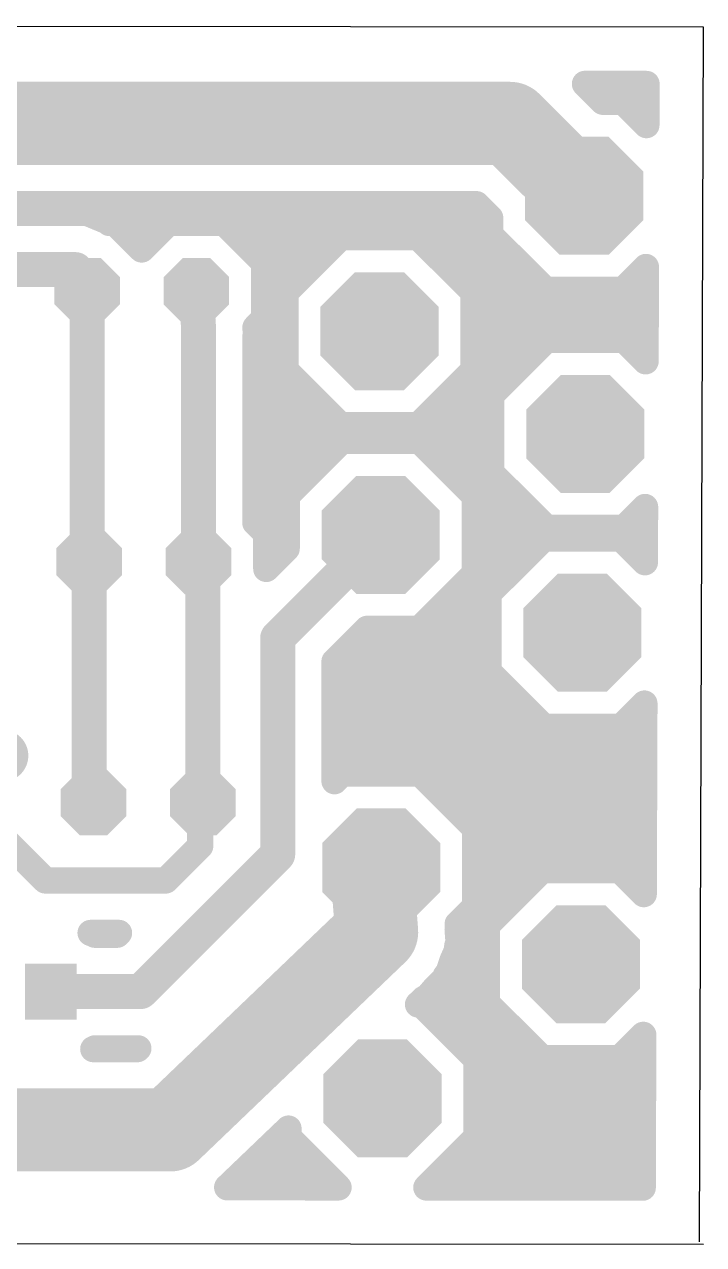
# Model space of a CAD drawing. Extents: x 0.6 to 66.7, y 0.1 to 28.5.
# Drawn here: x 50.87 to 66.66, y 0.1 to 28.46 of the extents above; entities that cross this region are included whole.
import ezdxf

# ---------------------------------------------------------------- set-up
doc = ezdxf.new("R2010")
doc.units = 0
for name, color, linetype in [('16', 175, 'CONTINUOUS'), ('17', 82, 'CONTINUOUS'), ('20', 7, 'CONTINUOUS'), ('30', 253, 'CONTINUOUS')]:
    doc.layers.add(name, color=color, linetype=linetype)

# ---------------------------------------------------------------- blocks, each defined once
blk = doc.blocks.new('OCTAGONP')
at = {"const_width": 0.5}
blk.add_lwpolyline([(-0.25, -0.1036), (-0.25, 0.1036), (-0.1036, 0.25), (0.1036, 0.25), (0.25, 0.1036), (0.25, -0.1036), (0.1036, -0.25), (-0.1036, -0.25), (-0.25, -0.1036), (-0.25, 0.1036)], dxfattribs=at)
blk = doc.blocks.new('RECT')
blk.add_solid([(-0.5, -0.5), (0.5, -0.5), (-0.5, 0.5), (0.5, 0.5)])
blk = doc.blocks.new('ROUNDV')
at = {"const_width": 0.5}
blk.add_lwpolyline([(0, -0.25, 1), (0, 0.25, 1), (0, -0.25)], format="xyb", dxfattribs=at)

msp = doc.modelspace()

# ---------------------------------------------------------------- linework, layer by layer
at = {"layer": '16'}
for points, const_width in [([(64.3182, 26.66), (63.9007, 27.0774)], 0.6096), ([(63.9007, 27.0774), (65.3319, 27.076)], 0.6096), ([(65.3319, 27.076), (65.3286, 26.1185)], 0.6096), ([(62.16, 26.16), (46.86, 26.16)], 1.9304), ([(63.8444, 24.4756), (62.16, 26.16)], 1.9304), ([(64.1557, 26.8224), (65.331, 26.8224)], 0.6096), ([(64.7871, 26.66), (64.3182, 26.66)], 0.6096), ([(65.3286, 26.1185), (64.7871, 26.66)], 0.6096), ([(65.2343, 26.2128), (65.3289, 26.2128)], 0.6096), ([(63.8823, 24.4756), (63.8444, 24.4756)], 1.9304), ([(48.8362, 24.2804), (61.3814, 24.2804)], 0.6096), ([(61.3814, 24.2804), (61.6979, 23.9639)], 0.6096), ([(52.3227, 24.0808), (49.1038, 24.0808)], 0.6096), ([(52.8082, 23.8797), (52.3227, 24.0808)], 0.6096), ([(52.8431, 23.8448), (52.8082, 23.8797)], 0.6096), ([(52.9823, 23.8448), (52.8431, 23.8448)], 0.6096), ([(53.6, 23.2271), (52.9823, 23.8448)], 0.6096), ([(54.2177, 23.8448), (53.6, 23.2271)], 0.6096), ([(55.5223, 23.8448), (54.2177, 23.8448)], 0.6096), ([(56.4448, 22.9223), (55.5223, 23.8448)], 0.6096), ([(61.6979, 23.9639), (61.6979, 23.5708)], 0.6096), ([(53.0527, 23.7744), (54.1473, 23.7744)], 0.6096), ([(55.5927, 23.7744), (61.6979, 23.7744)], 0.6096), ([(61.6979, 23.5708), (62.9775, 22.2912)], 0.6096), ([(58.2213, 23.5125), (56.9417, 22.2329)], 0.6096), ([(60.0309, 23.5125), (58.2213, 23.5125)], 0.6096), ([(61.3105, 22.2329), (60.0309, 23.5125)], 0.6096), ([(56.2023, 23.1648), (57.8737, 23.1648)], 0.6096), ([(60.3786, 23.1648), (62.1039, 23.1648)], 0.6096), ([(52.06, 22.76), (49.3666, 22.76)], 0.8128), ([(52.33, 22.49), (52.06, 22.76)], 0.8128), ([(56.4448, 21.6177), (56.4448, 22.9223)], 0.6096), ([(64.7871, 22.2912), (65.3173, 22.8213)], 0.6096), ([(65.3173, 22.8213), (65.3097, 20.6281)], 0.6096), ([(52.33, 22.27), (52.33, 22.49)], 0.8128), ([(56.4448, 22.5552), (57.2641, 22.5552)], 0.6096), ([(60.9882, 22.5552), (62.7135, 22.5552)], 0.6096), ([(65.0511, 22.5552), (65.3163, 22.5552)], 0.6096), ([(52.33, 22.27), (52.33, 16.02)], 0.8128), ([(54.92, 21.42), (54.87, 22.27)], 0.8128), ([(56.9417, 22.2329), (56.9417, 20.4233)], 0.6096), ([(61.3105, 20.4233), (61.3105, 22.2329)], 0.6096), ([(62.9775, 22.2912), (64.7871, 22.2912)], 0.6096), ([(56.4448, 21.9456), (56.9417, 21.9456)], 0.6096), ([(61.3105, 21.9456), (65.3142, 21.9456)], 0.6096), ([(56.2433, 21.4162), (56.4448, 21.6177)], 0.6096), ([(54.92, 15.97), (54.92, 21.42)], 0.8128), ([(56.2539, 21.2353), (56.2433, 21.4162)], 0.6096), ([(56.248, 21.336), (56.9417, 21.336)], 0.6096), ([(61.3105, 21.336), (65.3121, 21.336)], 0.6096), ([(56.2408, 21.1974), (56.2539, 21.2353)], 0.6096), ([(56.2408, 16.8763), (56.2408, 21.1974)], 0.6096), ([(63.0027, 21.1256), (61.7231, 19.846)], 0.6096), ([(64.8123, 21.1256), (63.0027, 21.1256)], 0.6096), ([(65.3097, 20.6281), (64.8123, 21.1256)], 0.6096), ([(56.2408, 20.7264), (56.9417, 20.7264)], 0.6096), ([(61.3105, 20.7264), (62.6035, 20.7264)], 0.6096), ([(65.2114, 20.7264), (65.31, 20.7264)], 0.6096), ([(56.9417, 20.4233), (58.2213, 19.1437)], 0.6096), ([(60.0309, 19.1437), (61.3105, 20.4233)], 0.6096), ([(56.2408, 20.1168), (57.2482, 20.1168)], 0.6096), ([(61.0041, 20.1168), (61.9939, 20.1168)], 0.6096), ([(61.7231, 19.846), (61.7231, 18.0363)], 0.6096), ([(56.2408, 19.5072), (57.8578, 19.5072)], 0.6096), ([(60.3945, 19.5072), (61.7231, 19.5072)], 0.6096), ([(58.2213, 19.1437), (60.0309, 19.1437)], 0.6096), ([(56.2408, 18.8976), (61.7231, 18.8976)], 0.6096), ([(58.2496, 18.7782), (56.97, 17.4986)], 0.6096), ([(60.0592, 18.7782), (58.2496, 18.7782)], 0.6096), ([(61.3388, 17.4986), (60.0592, 18.7782)], 0.6096), ([(56.2408, 18.288), (57.7594, 18.288)], 0.6096), ([(60.5494, 18.288), (61.7231, 18.288)], 0.6096), ([(61.7231, 18.0363), (63.0027, 16.7568)], 0.6096), ([(56.2408, 17.6784), (57.1498, 17.6784)], 0.6096), ([(61.159, 17.6784), (62.081, 17.6784)], 0.6096), ([(56.97, 17.4986), (56.97, 16.2773)], 0.6096), ([(61.3388, 15.689), (61.3388, 17.4986)], 0.6096), ([(56.2408, 17.0688), (56.97, 17.0688)], 0.6096), ([(61.3388, 17.0688), (62.6906, 17.0688)], 0.6096), ([(64.8123, 16.7568), (65.298, 17.2425)], 0.6096), ([(65.1243, 17.0688), (65.2974, 17.0688)], 0.6096), ([(65.298, 17.2425), (65.2936, 15.957)], 0.6096), ([(56.4948, 16.6223), (56.2408, 16.8763)], 0.6096), ([(63.0027, 16.7568), (64.8123, 16.7568)], 0.6096), ([(56.4948, 15.8021), (56.4948, 16.6223)], 0.6096), ([(56.4948, 16.4592), (56.97, 16.4592)], 0.6096), ([(56.76, 14.1994), (59.1544, 16.5938)], 0.8128), ([(61.3388, 16.4592), (62.89, 16.4592)], 0.6096), ([(62.9359, 16.5051), (61.6563, 15.2255)], 0.6096), ([(64.7455, 16.5051), (62.9359, 16.5051)], 0.6096), ([(65.2936, 15.957), (64.7455, 16.5051)], 0.6096), ([(64.7914, 16.4592), (65.2953, 16.4592)], 0.6096), ([(56.97, 16.2773), (56.4948, 15.8021)], 0.6096), ([(52.33, 16.02), (52.38, 15.97)], 0.8128), ([(52.38, 15.97), (52.38, 10.47)], 0.8128), ([(55.02, 15.87), (54.92, 15.97)], 0.8128), ([(55.02, 10.37), (55.02, 15.87)], 0.8128), ([(56.4948, 15.8496), (56.5423, 15.8496)], 0.6096), ([(60.0592, 14.4094), (61.3388, 15.689)], 0.6096), ([(61.3388, 15.8496), (62.2804, 15.8496)], 0.6096), ([(60.8898, 15.24), (61.6708, 15.24)], 0.6096), ([(61.6563, 15.2255), (61.6563, 13.4158)], 0.6096), ([(60.2802, 14.6304), (61.6563, 14.6304)], 0.6096), ([(56.76, 9.16), (56.76, 14.1994)], 0.8128), ([(58.0808, 13.6523), (58.8379, 14.4094)], 0.6096), ([(58.8379, 14.4094), (60.0592, 14.4094)], 0.6096), ([(58.4493, 14.0208), (61.6563, 14.0208)], 0.6096), ([(58.0808, 10.8669), (58.0808, 13.6523)], 0.6096), ([(58.0808, 13.4112), (61.6609, 13.4112)], 0.6096), ([(61.6563, 13.4158), (62.9359, 12.1363)], 0.6096), ([(58.0808, 12.8016), (62.2705, 12.8016)], 0.6096), ([(64.7455, 12.1363), (65.2823, 12.673)], 0.6096), ([(65.2823, 12.673), (65.267, 8.242)], 0.6096), ([(58.0808, 12.192), (62.8801, 12.192)], 0.6096), ([(64.8012, 12.192), (65.2806, 12.192)], 0.6096), ([(62.9359, 12.1363), (64.7455, 12.1363)], 0.6096), ([(58.0808, 11.5824), (65.2785, 11.5824)], 0.6096), ([(48.62, 11.3), (51.36, 8.56)], 0.6096), ([(58.2607, 11.0468), (58.0808, 10.8669)], 0.6096), ([(60.0703, 11.0468), (58.2607, 11.0468)], 0.6096), ([(61.3499, 9.7672), (60.0703, 11.0468)], 0.6096), ([(58.0808, 10.9728), (58.1867, 10.9728)], 0.6096), ([(60.1443, 10.9728), (65.2764, 10.9728)], 0.6096), ([(52.38, 10.47), (52.48, 10.37)], 0.8128), ([(54.86, 10.21), (55.02, 10.37)], 0.6096), ([(54.96, 10.31), (55.02, 10.37)], 0.6096), ([(54.96, 9.36), (54.96, 10.31)], 0.6096), ([(60.7539, 10.3632), (65.2743, 10.3632)], 0.6096), ([(61.3499, 7.9576), (61.3499, 9.7672)], 0.6096), ([(61.3499, 9.7536), (65.2722, 9.7536)], 0.6096), ([(54.16, 8.56), (54.96, 9.36)], 0.6096), ([(58.96, 8.6569), (59.1655, 8.8624)], 1.9304), ([(53.5773, 5.9773), (56.76, 9.16)], 0.8128), ([(59.06, 7.36), (58.96, 8.6569)], 1.9304), ([(61.3499, 9.144), (65.2701, 9.144)], 0.6096), ([(62.9024, 8.797), (61.6228, 7.5174)], 0.6096), ([(64.712, 8.797), (62.9024, 8.797)], 0.6096), ([(65.267, 8.242), (64.712, 8.797)], 0.6096), ([(51.36, 8.56), (54.16, 8.56)], 0.6096), ([(61.3499, 8.5344), (62.6398, 8.5344)], 0.6096), ([(64.9746, 8.5344), (65.268, 8.5344)], 0.6096), ([(54.26, 2.76), (59.06, 7.36)], 1.9304), ([(60.9441, 7.5518), (61.3499, 7.9576)], 0.6096), ([(61.3171, 7.9248), (62.0302, 7.9248)], 0.6096), ([(60.9411, 7.4124), (60.9441, 7.5518)], 0.6096), ([(60.9628, 7.1317), (60.9411, 7.4124)], 0.6096), ([(61.6228, 7.5174), (61.6228, 5.7078)], 0.6096), ([(52.5047, 7.3025), (52.4121, 7.3408)], 0.6096), ([(52.4121, 7.3408), (53.0729, 7.3408)], 0.6096), ([(52.4739, 7.3152), (53.0473, 7.3152)], 0.6096), ([(52.509, 7.2981), (52.5047, 7.3025)], 0.6096), ([(53.0302, 7.2981), (52.509, 7.2981)], 0.6096), ([(53.0729, 7.3408), (53.0302, 7.2981)], 0.6096), ([(60.9332, 7.0413), (60.9628, 7.1317)], 0.6096), ([(60.9486, 7.3152), (61.6228, 7.3152)], 0.6096), ([(60.818, 6.6885), (60.9312, 6.9462)], 0.6096), ([(60.9312, 6.9462), (60.9332, 7.0413)], 0.6096), ([(60.7306, 6.4209), (60.818, 6.6885)], 0.6096), ([(60.8255, 6.7056), (61.6228, 6.7056)], 0.6096), ([(60.4272, 6.0669), (60.6304, 6.2616)], 0.6096), ([(60.6304, 6.2616), (60.6687, 6.3487)], 0.6096), ([(60.6687, 6.3487), (60.7306, 6.4209)], 0.6096), ([(51.4867, 5.9773), (53.5773, 5.9773)], 0.8128), ([(60.2441, 5.8531), (60.4272, 6.0669)], 0.6096), ([(60.4576, 6.096), (61.6228, 6.096)], 0.6096), ([(60.0208, 5.6774), (60.1592, 5.8101)], 0.6096), ([(60.1003, 5.6774), (60.0208, 5.6774)], 0.6096), ([(61.3798, 4.3978), (60.1003, 5.6774)], 0.6096), ([(60.1592, 5.8101), (60.2441, 5.8531)], 0.6096), ([(61.6228, 5.7078), (62.9024, 4.4282)], 0.6096), ([(60.2913, 5.4864), (61.8442, 5.4864)], 0.6096), ([(60.9009, 4.8768), (62.4538, 4.8768)], 0.6096), ([(64.712, 4.4282), (65.2558, 4.972)], 0.6096), ([(65.1606, 4.8768), (65.2554, 4.8768)], 0.6096), ([(65.2558, 4.972), (65.2435, 1.4177)], 0.6096), ([(52.4745, 4.6396), (52.5047, 4.6521)], 0.6096), ([(53.5048, 4.6396), (52.4745, 4.6396)], 0.6096), ([(52.5047, 4.6521), (52.509, 4.6565)], 0.6096), ([(52.509, 4.6565), (53.5224, 4.6565)], 0.6096), ([(53.5224, 4.6565), (53.5048, 4.6396)], 0.6096), ([(61.3798, 2.5882), (61.3798, 4.3978)], 0.6096), ([(61.3798, 4.2672), (65.2533, 4.2672)], 0.6096), ([(62.9024, 4.4282), (64.712, 4.4282)], 0.6096), ([(19.29, 2.76), (54.26, 2.76)], 1.9304), ([(61.3798, 3.6576), (65.2512, 3.6576)], 0.6096), ([(61.3798, 3.048), (65.2491, 3.048)], 0.6096), ([(55.5857, 1.4271), (57.011, 2.7931)], 0.6096), ([(57.011, 2.7931), (57.011, 2.5882)], 0.6096), ([(57.011, 2.5882), (58.1747, 1.4246)], 0.6096), ([(60.2142, 1.4226), (61.3798, 2.5882)], 0.6096), ([(56.641, 2.4384), (57.1609, 2.4384)], 0.6096), ([(61.23, 2.4384), (65.247, 2.4384)], 0.6096), ([(56.0049, 1.8288), (57.7705, 1.8288)], 0.6096), ([(60.6204, 1.8288), (65.2449, 1.8288)], 0.6096), ([(58.1747, 1.4246), (55.5857, 1.4271)], 0.6096), ([(65.2435, 1.4177), (60.2142, 1.4226)], 0.6096)]:
    msp.add_lwpolyline(points, dxfattribs=dict(at, const_width=const_width))
for points, const_width in [([(64.0085, 27.1852, 1), (63.793, 26.9696)], 0.3048), ([(63.9009, 27.2298, 1), (63.9006, 26.925)], 0.3048), ([(65.4843, 27.0755, 1), (65.1795, 27.0765)], 0.3048), ([(65.3318, 26.9236, 1), (65.3321, 27.2284)], 0.3048), ([(62.5012, 26.5012, 1), (61.8188, 25.8188)], 0.9652), ([(62.16, 25.6774, 1), (62.16, 26.6426)], 0.9652), ([(64.1557, 26.9748, 1), (64.1557, 26.67)], 0.3048), ([(64.3182, 26.8124, 1), (64.3182, 26.5076)], 0.3048), ([(64.8949, 26.7678, 1), (64.6793, 26.5522)], 0.3048), ([(64.7871, 26.5076, 1), (64.7871, 26.8124)], 0.3048), ([(65.331, 26.67, 1), (65.331, 26.9748)], 0.3048), ([(64.2104, 26.5522, 1), (64.4259, 26.7678)], 0.3048), ([(65.2343, 26.3652, 1), (65.2343, 26.0604)], 0.3048), ([(65.3289, 26.0604, 1), (65.3289, 26.3652)], 0.3048), ([(65.1762, 26.119, 1), (65.481, 26.118)], 0.3048), ([(65.2208, 26.0107, 1), (65.4364, 26.2263)], 0.3048), ([(63.8444, 24.9582, 1), (63.8444, 23.993)], 0.9652), ([(63.5032, 24.1343, 1), (64.1857, 24.8168)], 0.9652), ([(63.8823, 23.993, 1), (63.8823, 24.9582)], 0.9652), ([(61.4892, 24.3882, 1), (61.2737, 24.1726)], 0.3048), ([(61.3814, 24.128, 1), (61.3814, 24.4328)], 0.3048), ([(52.381, 24.2216, 1), (52.2644, 23.94)], 0.3048), ([(52.3227, 23.9284, 1), (52.3227, 24.2332)], 0.3048), ([(52.9159, 23.9875, 1), (52.7004, 23.772)], 0.3048), ([(52.8431, 23.9972, 1), (52.8431, 23.6924)], 0.3048), ([(52.7499, 23.7389, 1), (52.8665, 24.0205)], 0.3048), ([(53.0901, 23.9526, 1), (52.8745, 23.737)], 0.3048), ([(52.9823, 23.6924, 1), (52.9823, 23.9972)], 0.3048), ([(54.2177, 23.9972, 1), (54.2177, 23.6924)], 0.3048), ([(54.3255, 23.737, 1), (54.1099, 23.9526)], 0.3048), ([(55.6301, 23.9526, 1), (55.4145, 23.737)], 0.3048), ([(55.5223, 23.6924, 1), (55.5223, 23.9972)], 0.3048), ([(61.8503, 23.9639, 1), (61.5455, 23.9639)], 0.3048), ([(61.5901, 23.8562, 1), (61.8057, 24.0717)], 0.3048), ([(52.7353, 23.737, 1), (52.9509, 23.9526)], 0.3048), ([(53.0527, 23.9268, 1), (53.0527, 23.622)], 0.3048), ([(54.1473, 23.622, 1), (54.1473, 23.9268)], 0.3048), ([(55.5927, 23.9268, 1), (55.5927, 23.622)], 0.3048), ([(61.8057, 23.6785, 1), (61.5901, 23.463)], 0.3048), ([(61.6979, 23.622, 1), (61.6979, 23.9268)], 0.3048), ([(58.2213, 23.6649, 1), (58.2213, 23.3601)], 0.3048), ([(58.3291, 23.4047, 1), (58.1136, 23.6202)], 0.3048), ([(60.1387, 23.6202, 1), (59.9232, 23.4047)], 0.3048), ([(60.0309, 23.3601, 1), (60.0309, 23.6649)], 0.3048), ([(61.5455, 23.5708, 1), (61.8503, 23.5708)], 0.3048), ([(53.4922, 23.3349, 1), (53.7078, 23.1193)], 0.3048), ([(53.4922, 23.1193, 1), (53.7078, 23.3349)], 0.3048), ([(56.2023, 23.3172, 1), (56.2023, 23.0124)], 0.3048), ([(57.8737, 23.0124, 1), (57.8737, 23.3172)], 0.3048), ([(60.3786, 23.3172, 1), (60.3786, 23.0124)], 0.3048), ([(62.1039, 23.0124, 1), (62.1039, 23.3172)], 0.3048), ([(52.2037, 22.9037, 1), (51.9163, 22.6163)], 0.4064), ([(52.06, 22.5568, 1), (52.06, 22.9632)], 0.4064), ([(56.5972, 22.9223, 1), (56.2924, 22.9223)], 0.3048), ([(56.337, 22.8145, 1), (56.5526, 23.0301)], 0.3048), ([(65.4697, 22.8208, 1), (65.1649, 22.8219)], 0.3048), ([(65.425, 22.7136, 1), (65.2095, 22.9291)], 0.3048), ([(52.5332, 22.49, 1), (52.1268, 22.49)], 0.4064), ([(52.1863, 22.3463, 1), (52.4737, 22.6337)], 0.4064), ([(56.4448, 22.7076, 1), (56.4448, 22.4028)], 0.3048), ([(57.2641, 22.4028, 1), (57.2641, 22.7076)], 0.3048), ([(60.9882, 22.7076, 1), (60.9882, 22.4028)], 0.3048), ([(62.7135, 22.4028, 1), (62.7135, 22.7076)], 0.3048), ([(65.0511, 22.7076, 1), (65.0511, 22.4028)], 0.3048), ([(65.3163, 22.4028, 1), (65.3163, 22.7076)], 0.3048), ([(52.5332, 22.27, 1), (52.1268, 22.27)], 0.4064), ([(52.1268, 22.27, 1), (52.5332, 22.27)], 0.4064), ([(55.0728, 22.2819, 1), (54.6672, 22.2581)], 0.4064), ([(57.0941, 22.2329, 1), (56.7893, 22.2329)], 0.3048), ([(56.834, 22.3406, 1), (57.0495, 22.1251)], 0.3048), ([(61.4629, 22.2329, 1), (61.1581, 22.2329)], 0.3048), ([(61.2028, 22.1251, 1), (61.4183, 22.3406)], 0.3048), ([(62.9775, 22.4436, 1), (62.9775, 22.1388)], 0.3048), ([(62.8697, 22.1834, 1), (63.0853, 22.399)], 0.3048), ([(64.6793, 22.399, 1), (64.8949, 22.1834)], 0.3048), ([(64.7871, 22.1388, 1), (64.7871, 22.4436)], 0.3048), ([(56.4448, 22.098, 1), (56.4448, 21.7932)], 0.3048), ([(56.9417, 21.7932, 1), (56.9417, 22.098)], 0.3048), ([(61.3105, 22.098, 1), (61.3105, 21.7932)], 0.3048), ([(65.3142, 21.7932, 1), (65.3142, 22.098)], 0.3048), ([(56.5526, 21.5099, 1), (56.337, 21.7255)], 0.3048), ([(55.1232, 21.42, 1), (54.7168, 21.42)], 0.4064), ([(54.7172, 21.4081, 1), (55.1228, 21.4319)], 0.4064), ([(56.1355, 21.524, 1), (56.3511, 21.3084)], 0.3048), ([(56.3954, 21.4252, 1), (56.0912, 21.4073)], 0.3048), ([(56.248, 21.4884, 1), (56.248, 21.1836)], 0.3048), ([(56.2924, 21.6177, 1), (56.5972, 21.6177)], 0.3048), ([(56.9417, 21.1836, 1), (56.9417, 21.4884)], 0.3048), ([(61.3105, 21.4884, 1), (61.3105, 21.1836)], 0.3048), ([(65.3121, 21.1836, 1), (65.3121, 21.4884)], 0.3048), ([(56.3932, 21.1974, 1), (56.0884, 21.1974)], 0.3048), ([(56.0968, 21.2473, 1), (56.3848, 21.1474)], 0.3048), ([(56.1018, 21.2263, 1), (56.4061, 21.2442)], 0.3048), ([(56.3979, 21.1853, 1), (56.11, 21.2852)], 0.3048), ([(63.0027, 21.278, 1), (63.0027, 20.9732)], 0.3048), ([(63.1104, 21.0178, 1), (62.8949, 21.2333)], 0.3048), ([(64.9201, 21.2333, 1), (64.7045, 21.0178)], 0.3048), ([(64.8123, 20.9732, 1), (64.8123, 21.278)], 0.3048), ([(56.2408, 20.8788, 1), (56.2408, 20.574)], 0.3048), ([(56.9417, 20.574, 1), (56.9417, 20.8788)], 0.3048), ([(61.3105, 20.8788, 1), (61.3105, 20.574)], 0.3048), ([(62.6035, 20.574, 1), (62.6035, 20.8788)], 0.3048), ([(65.2114, 20.8788, 1), (65.2114, 20.574)], 0.3048), ([(65.31, 20.574, 1), (65.31, 20.8788)], 0.3048), ([(57.0495, 20.531, 1), (56.834, 20.3155)], 0.3048), ([(61.4183, 20.3155, 1), (61.2028, 20.531)], 0.3048), ([(65.1573, 20.6287, 1), (65.4621, 20.6276)], 0.3048), ([(65.2019, 20.5204, 1), (65.4175, 20.7359)], 0.3048), ([(56.7893, 20.4233, 1), (57.0941, 20.4233)], 0.3048), ([(61.1581, 20.4233, 1), (61.4629, 20.4233)], 0.3048), ([(56.2408, 20.2692, 1), (56.2408, 19.9644)], 0.3048), ([(57.2482, 19.9644, 1), (57.2482, 20.2692)], 0.3048), ([(61.0041, 20.2692, 1), (61.0041, 19.9644)], 0.3048), ([(61.8755, 19.846, 1), (61.5707, 19.846)], 0.3048), ([(61.9939, 19.9644, 1), (61.9939, 20.2692)], 0.3048), ([(61.6153, 19.9537, 1), (61.8309, 19.7382)], 0.3048), ([(56.2408, 19.6596, 1), (56.2408, 19.3548)], 0.3048), ([(57.8578, 19.3548, 1), (57.8578, 19.6596)], 0.3048), ([(60.3945, 19.6596, 1), (60.3945, 19.3548)], 0.3048), ([(61.7231, 19.3548, 1), (61.7231, 19.6596)], 0.3048), ([(58.2213, 19.2961, 1), (58.2213, 18.9913)], 0.3048), ([(58.1136, 19.0359, 1), (58.3291, 19.2514)], 0.3048), ([(59.9232, 19.2514, 1), (60.1387, 19.0359)], 0.3048), ([(60.0309, 18.9913, 1), (60.0309, 19.2961)], 0.3048), ([(56.2408, 19.05, 1), (56.2408, 18.7452)], 0.3048), ([(58.2496, 18.9306, 1), (58.2496, 18.6258)], 0.3048), ([(58.3573, 18.6704, 1), (58.1418, 18.886)], 0.3048), ([(60.1669, 18.886, 1), (59.9514, 18.6704)], 0.3048), ([(60.0592, 18.6258, 1), (60.0592, 18.9306)], 0.3048), ([(61.7231, 18.7452, 1), (61.7231, 19.05)], 0.3048), ([(56.2408, 18.4404, 1), (56.2408, 18.1356)], 0.3048), ([(57.7594, 18.1356, 1), (57.7594, 18.4404)], 0.3048), ([(60.5494, 18.4404, 1), (60.5494, 18.1356)], 0.3048), ([(61.7231, 18.1356, 1), (61.7231, 18.4404)], 0.3048), ([(61.8309, 18.1441, 1), (61.6153, 17.9286)], 0.3048), ([(61.5707, 18.0363, 1), (61.8755, 18.0363)], 0.3048), ([(56.2408, 17.8308, 1), (56.2408, 17.526)], 0.3048), ([(57.1498, 17.526, 1), (57.1498, 17.8308)], 0.3048), ([(61.159, 17.8308, 1), (61.159, 17.526)], 0.3048), ([(62.081, 17.526, 1), (62.081, 17.8308)], 0.3048), ([(56.8622, 17.6064, 1), (57.0777, 17.3908)], 0.3048), ([(57.1224, 17.4986, 1), (56.8176, 17.4986)], 0.3048), ([(61.4912, 17.4986, 1), (61.1864, 17.4986)], 0.3048), ([(61.231, 17.3908, 1), (61.4465, 17.6064)], 0.3048), ([(56.2408, 17.2212, 1), (56.2408, 16.9164)], 0.3048), ([(56.97, 16.9164, 1), (56.97, 17.2212)], 0.3048), ([(61.3388, 17.2212, 1), (61.3388, 16.9164)], 0.3048), ([(62.6906, 16.9164, 1), (62.6906, 17.2212)], 0.3048), ([(65.1243, 17.2212, 1), (65.1243, 16.9164)], 0.3048), ([(65.4504, 17.242, 1), (65.1456, 17.243)], 0.3048), ([(65.4058, 17.1347, 1), (65.1903, 17.3503)], 0.3048), ([(65.2974, 16.9164, 1), (65.2974, 17.2212)], 0.3048), ([(56.3486, 16.9841, 1), (56.133, 16.7685)], 0.3048), ([(56.0884, 16.8763, 1), (56.3932, 16.8763)], 0.3048), ([(63.0027, 16.9092, 1), (63.0027, 16.6044)], 0.3048), ([(64.8123, 16.6044, 1), (64.8123, 16.9092)], 0.3048), ([(56.6472, 16.6223, 1), (56.3424, 16.6223)], 0.3048), ([(56.4948, 16.6116, 1), (56.4948, 16.3068)], 0.3048), ([(56.387, 16.5145, 1), (56.6026, 16.7301)], 0.3048), ([(56.97, 16.3068, 1), (56.97, 16.6116)], 0.3048), ([(59.2981, 16.4501, 1), (59.0107, 16.7375)], 0.4064), ([(61.3388, 16.6116, 1), (61.3388, 16.3068)], 0.3048), ([(62.9359, 16.6575, 1), (62.9359, 16.3527)], 0.3048), ([(63.0437, 16.3973, 1), (62.8281, 16.6128)], 0.3048), ([(62.89, 16.3068, 1), (62.89, 16.6116)], 0.3048), ([(62.8949, 16.649, 1), (63.1104, 16.8645)], 0.3048), ([(64.8533, 16.6128, 1), (64.6377, 16.3973)], 0.3048), ([(64.7914, 16.6116, 1), (64.7914, 16.3068)], 0.3048), ([(64.7045, 16.8645, 1), (64.9201, 16.649)], 0.3048), ([(64.7455, 16.3527, 1), (64.7455, 16.6575)], 0.3048), ([(65.2953, 16.3068, 1), (65.2953, 16.6116)], 0.3048), ([(57.0777, 16.1695, 1), (56.8622, 16.3851)], 0.3048), ([(52.4737, 16.1637, 1), (52.1863, 15.8763)], 0.4064), ([(52.1268, 16.02, 1), (52.5332, 16.02)], 0.4064), ([(52.5832, 15.97, 1), (52.1768, 15.97)], 0.4064), ([(52.2363, 15.8263, 1), (52.5237, 16.1137)], 0.4064), ([(55.0637, 16.1137, 1), (54.7763, 15.8263)], 0.4064), ([(54.7168, 15.97, 1), (55.1232, 15.97)], 0.4064), ([(55.2232, 15.87, 1), (54.8168, 15.87)], 0.4064), ([(54.8763, 15.7263, 1), (55.1637, 16.0137)], 0.4064), ([(56.8176, 16.2773, 1), (57.1224, 16.2773)], 0.3048), ([(65.1858, 15.8492, 1), (65.4014, 16.0647)], 0.3048), ([(56.4948, 16.002, 1), (56.4948, 15.6972)], 0.3048), ([(56.387, 15.9099, 1), (56.6026, 15.6944)], 0.3048), ([(56.3424, 15.8021, 1), (56.6472, 15.8021)], 0.3048), ([(56.5423, 15.6972, 1), (56.5423, 16.002)], 0.3048), ([(61.3388, 16.002, 1), (61.3388, 15.6972)], 0.3048), ([(61.4465, 15.5812, 1), (61.231, 15.7968)], 0.3048), ([(62.2804, 15.6972, 1), (62.2804, 16.002)], 0.3048), ([(65.1412, 15.9575, 1), (65.446, 15.9564)], 0.3048), ([(61.1864, 15.689, 1), (61.4912, 15.689)], 0.3048), ([(60.8898, 15.3924, 1), (60.8898, 15.0876)], 0.3048), ([(61.8087, 15.2255, 1), (61.5039, 15.2255)], 0.3048), ([(61.5485, 15.3332, 1), (61.7641, 15.1177)], 0.3048), ([(61.6708, 15.0876, 1), (61.6708, 15.3924)], 0.3048), ([(60.2802, 14.7828, 1), (60.2802, 14.478)], 0.3048), ([(61.6563, 14.478, 1), (61.6563, 14.7828)], 0.3048), ([(56.9632, 14.1994, 1), (56.5568, 14.1994)], 0.4064), ([(56.6163, 14.3431, 1), (56.9037, 14.0558)], 0.4064), ([(58.8379, 14.5618, 1), (58.8379, 14.257)], 0.3048), ([(58.9456, 14.3016, 1), (58.7301, 14.5172)], 0.3048), ([(59.9514, 14.5172, 1), (60.1669, 14.3016)], 0.3048), ([(60.0592, 14.257, 1), (60.0592, 14.5618)], 0.3048), ([(58.4493, 14.1732, 1), (58.4493, 13.8684)], 0.3048), ([(61.6563, 13.8684, 1), (61.6563, 14.1732)], 0.3048), ([(58.2332, 13.6523, 1), (57.9284, 13.6523)], 0.3048), ([(57.973, 13.7601, 1), (58.1886, 13.5446)], 0.3048), ([(58.0808, 13.5636, 1), (58.0808, 13.2588)], 0.3048), ([(61.7641, 13.5236, 1), (61.5485, 13.3081)], 0.3048), ([(61.6609, 13.2588, 1), (61.6609, 13.5636)], 0.3048), ([(61.5039, 13.4158, 1), (61.8087, 13.4158)], 0.3048), ([(58.0808, 12.954, 1), (58.0808, 12.6492)], 0.3048), ([(62.2705, 12.6492, 1), (62.2705, 12.954)], 0.3048), ([(65.4347, 12.6725, 1), (65.1299, 12.6736)], 0.3048), ([(65.3901, 12.5653, 1), (65.1745, 12.7808)], 0.3048), ([(58.0808, 12.3444, 1), (58.0808, 12.0396)], 0.3048), ([(62.8801, 12.0396, 1), (62.8801, 12.3444)], 0.3048), ([(64.8012, 12.3444, 1), (64.8012, 12.0396)], 0.3048), ([(65.2806, 12.0396, 1), (65.2806, 12.3444)], 0.3048), ([(62.9359, 12.2887, 1), (62.9359, 11.9839)], 0.3048), ([(62.8281, 12.0285, 1), (63.0437, 12.244)], 0.3048), ([(64.6377, 12.244, 1), (64.8533, 12.0285)], 0.3048), ([(64.7455, 11.9839, 1), (64.7455, 12.2887)], 0.3048), ([(58.0808, 11.7348, 1), (58.0808, 11.43)], 0.3048), ([(65.2785, 11.43, 1), (65.2785, 11.7348)], 0.3048), ([(58.2607, 11.1992, 1), (58.2607, 10.8944)], 0.3048), ([(58.3685, 10.939, 1), (58.153, 11.1546)], 0.3048), ([(60.1781, 11.1546, 1), (59.9626, 10.939)], 0.3048), ([(60.0703, 10.8944, 1), (60.0703, 11.1992)], 0.3048), ([(58.0808, 11.1252, 1), (58.0808, 10.8204)], 0.3048), ([(57.973, 10.9746, 1), (58.1886, 10.7591)], 0.3048), ([(58.1867, 10.8204, 1), (58.1867, 11.1252)], 0.3048), ([(60.1443, 11.1252, 1), (60.1443, 10.8204)], 0.3048), ([(65.2764, 10.8204, 1), (65.2764, 11.1252)], 0.3048), ([(52.5237, 10.6137, 1), (52.2363, 10.3263)], 0.4064), ([(57.9284, 10.8669, 1), (58.2332, 10.8669)], 0.3048), ([(52.1768, 10.47, 1), (52.5832, 10.47)], 0.4064), ([(52.3363, 10.2263, 1), (52.6237, 10.5137)], 0.4064), ([(54.8168, 10.37, 1), (55.2232, 10.37)], 0.4064), ([(54.8522, 10.4178, 1), (55.0678, 10.2022)], 0.3048), ([(55.1124, 10.31, 1), (54.8076, 10.31)], 0.3048), ([(55.1278, 10.2622, 1), (54.9122, 10.4778)], 0.3048), ([(55.1278, 10.2622, 1), (54.9122, 10.4778)], 0.3048), ([(60.7539, 10.5156, 1), (60.7539, 10.2108)], 0.3048), ([(65.2743, 10.2108, 1), (65.2743, 10.5156)], 0.3048), ([(54.7522, 10.3178, 1), (54.9678, 10.1022)], 0.3048), ([(61.5023, 9.7672, 1), (61.1975, 9.7672)], 0.3048), ([(61.3499, 9.906, 1), (61.3499, 9.6012)], 0.3048), ([(61.2422, 9.6594, 1), (61.4577, 9.875)], 0.3048), ([(65.2722, 9.6012, 1), (65.2722, 9.906)], 0.3048), ([(55.0678, 9.2522, 1), (54.8522, 9.4678)], 0.3048), ([(59.5068, 8.5212, 1), (58.8243, 9.2037)], 0.9652), ([(54.8076, 9.36, 1), (55.1124, 9.36)], 0.3048), ([(56.5568, 9.16, 1), (56.9632, 9.16)], 0.4064), ([(56.9037, 9.0163, 1), (56.6163, 9.3037)], 0.4064), ([(59.4412, 8.694, 1), (58.4788, 8.6198)], 0.9652), ([(58.6188, 8.9981, 1), (59.3012, 8.3156)], 0.9652), ([(61.3499, 9.2964, 1), (61.3499, 8.9916)], 0.3048), ([(65.2701, 8.9916, 1), (65.2701, 9.2964)], 0.3048), ([(62.9024, 8.9494, 1), (62.9024, 8.6446)], 0.3048), ([(63.0101, 8.6892, 1), (62.7946, 8.9048)], 0.3048), ([(64.8198, 8.9048, 1), (64.6042, 8.6892)], 0.3048), ([(64.712, 8.6446, 1), (64.712, 8.9494)], 0.3048), ([(51.36, 8.7124, 1), (51.36, 8.4076)], 0.3048), ([(51.2522, 8.4522, 1), (51.4678, 8.6678)], 0.3048), ([(54.0522, 8.6678, 1), (54.2678, 8.4522)], 0.3048), ([(54.16, 8.4076, 1), (54.16, 8.7124)], 0.3048), ([(61.3499, 8.6868, 1), (61.3499, 8.382)], 0.3048), ([(62.6398, 8.382, 1), (62.6398, 8.6868)], 0.3048), ([(64.9746, 8.6868, 1), (64.9746, 8.382)], 0.3048), ([(65.268, 8.382, 1), (65.268, 8.6868)], 0.3048), ([(59.3939, 7.0116, 1), (58.7261, 7.7084)], 0.9652), ([(61.3171, 8.0772, 1), (61.3171, 7.7724)], 0.3048), ([(61.4577, 7.8498, 1), (61.2422, 8.0654)], 0.3048), ([(62.0302, 7.7724, 1), (62.0302, 8.0772)], 0.3048), ([(65.1146, 8.2425, 1), (65.4194, 8.2414)], 0.3048), ([(65.1593, 8.1342, 1), (65.3748, 8.3497)], 0.3048), ([(61.1975, 7.9576, 1), (61.5023, 7.9576)], 0.3048), ([(58.5788, 7.3229, 1), (59.5412, 7.3971)], 0.9652), ([(61.0931, 7.4241, 1), (60.7892, 7.4007)], 0.3048), ([(61.0965, 7.5485, 1), (60.7917, 7.555)], 0.3048), ([(60.8363, 7.6595, 1), (61.0519, 7.444)], 0.3048), ([(61.515, 7.6252, 1), (61.7305, 7.4096)], 0.3048), ([(61.7752, 7.5174, 1), (61.4704, 7.5174)], 0.3048), ([(52.4704, 7.4816, 1), (52.3538, 7.2)], 0.3048), ([(52.4121, 7.4932, 1), (52.4121, 7.1884)], 0.3048), ([(52.4739, 7.4676, 1), (52.4739, 7.1628)], 0.3048), ([(52.6124, 7.4102, 1), (52.3969, 7.1947)], 0.3048), ([(52.509, 7.4505, 1), (52.509, 7.1457)], 0.3048), ([(52.4013, 7.1903, 1), (52.6168, 7.4058)], 0.3048), ([(52.4463, 7.1617, 1), (52.563, 7.4433)], 0.3048), ([(52.9224, 7.4058, 1), (53.1379, 7.1903)], 0.3048), ([(53.1807, 7.233, 1), (52.9652, 7.4486)], 0.3048), ([(53.0302, 7.1457, 1), (53.0302, 7.4505)], 0.3048), ([(53.0473, 7.1628, 1), (53.0473, 7.4676)], 0.3048), ([(53.0729, 7.1884, 1), (53.0729, 7.4932)], 0.3048), ([(60.7888, 7.4156, 1), (61.0935, 7.4091)], 0.3048), ([(60.9486, 7.4676, 1), (60.9486, 7.1628)], 0.3048), ([(61.1076, 7.0844, 1), (60.8179, 7.1791)], 0.3048), ([(61.6228, 7.1628, 1), (61.6228, 7.4676)], 0.3048), ([(60.7789, 6.9495, 1), (61.0836, 6.943)], 0.3048), ([(61.0856, 7.0381, 1), (60.7809, 7.0446)], 0.3048), ([(60.7884, 7.0886, 1), (61.0781, 6.994)], 0.3048), ([(61.0707, 6.8849, 1), (60.7917, 7.0075)], 0.3048), ([(60.8108, 7.12, 1), (61.1147, 7.1434)], 0.3048), ([(60.6785, 6.7498, 1), (60.9575, 6.6272)], 0.3048), ([(60.8255, 6.858, 1), (60.8255, 6.5532)], 0.3048), ([(60.9629, 6.6412, 1), (60.6731, 6.7358)], 0.3048), ([(61.6228, 6.5532, 1), (61.6228, 6.858)], 0.3048), ([(60.553, 6.4479, 1), (60.7844, 6.2496)], 0.3048), ([(60.7359, 6.1516, 1), (60.525, 6.3717)], 0.3048), ([(60.8082, 6.2874, 1), (60.5292, 6.41)], 0.3048), ([(60.5857, 6.4683, 1), (60.8755, 6.3736)], 0.3048), ([(60.8463, 6.3218, 1), (60.6149, 6.5201)], 0.3048), ([(51.4867, 6.1805, 1), (51.4867, 5.7741)], 0.4064), ([(53.4336, 6.121, 1), (53.721, 5.8336)], 0.4064), ([(53.5773, 5.7741, 1), (53.5773, 6.1805)], 0.4064), ([(60.3218, 6.1769, 1), (60.5327, 5.9568)], 0.3048), ([(60.4576, 6.2484, 1), (60.4576, 5.9436)], 0.3048), ([(60.5429, 5.9677, 1), (60.3115, 6.166)], 0.3048), ([(60.4909, 6.3229, 1), (60.77, 6.2003)], 0.3048), ([(61.6228, 5.9436, 1), (61.6228, 6.2484)], 0.3048), ([(60.0208, 5.8298, 1), (60.0208, 5.525)], 0.3048), ([(60.208, 5.7852, 1), (59.9925, 5.5697)], 0.3048), ([(60.0903, 5.946, 1), (60.2282, 5.6742)], 0.3048), ([(60.2647, 5.7, 1), (60.0538, 5.9201)], 0.3048), ([(60.1283, 5.9523, 1), (60.3598, 5.754)], 0.3048), ([(60.1003, 5.525, 1), (60.1003, 5.8298)], 0.3048), ([(60.313, 5.7172, 1), (60.1751, 5.989)], 0.3048), ([(61.7305, 5.8156, 1), (61.515, 5.6)], 0.3048), ([(59.9154, 5.7875, 1), (60.1263, 5.5674)], 0.3048), ([(60.2913, 5.6388, 1), (60.2913, 5.334)], 0.3048), ([(61.4704, 5.7078, 1), (61.7752, 5.7078)], 0.3048), ([(61.8442, 5.334, 1), (61.8442, 5.6388)], 0.3048), ([(60.9009, 5.0292, 1), (60.9009, 4.7244)], 0.3048), ([(62.4538, 4.7244, 1), (62.4538, 5.0292)], 0.3048), ([(65.1606, 5.0292, 1), (65.1606, 4.7244)], 0.3048), ([(65.4082, 4.9715, 1), (65.1034, 4.9725)], 0.3048), ([(65.3635, 4.8642, 1), (65.148, 5.0798)], 0.3048), ([(65.2554, 4.7244, 1), (65.2554, 5.0292)], 0.3048), ([(52.4745, 4.792, 1), (52.4745, 4.4872)], 0.3048), ([(52.4162, 4.7804, 1), (52.5328, 4.4988)], 0.3048), ([(52.3969, 4.7598, 1), (52.6124, 4.5443)], 0.3048), ([(52.509, 4.8089, 1), (52.509, 4.5041)], 0.3048), ([(52.6168, 4.5487, 1), (52.4013, 4.7642)], 0.3048), ([(52.563, 4.5113, 1), (52.4463, 4.7929)], 0.3048), ([(53.3993, 4.7496, 1), (53.6102, 4.5296)], 0.3048), ([(53.6278, 4.5464, 1), (53.4169, 4.7665)], 0.3048), ([(53.5048, 4.4872, 1), (53.5048, 4.792)], 0.3048), ([(53.5224, 4.5041, 1), (53.5224, 4.8089)], 0.3048), ([(61.5322, 4.3978, 1), (61.2274, 4.3978)], 0.3048), ([(61.3798, 4.4196, 1), (61.3798, 4.1148)], 0.3048), ([(61.2721, 4.2901, 1), (61.4876, 4.5056)], 0.3048), ([(62.9024, 4.5806, 1), (62.9024, 4.2758)], 0.3048), ([(62.7946, 4.3204, 1), (63.0101, 4.536)], 0.3048), ([(64.6042, 4.536, 1), (64.8198, 4.3204)], 0.3048), ([(64.712, 4.2758, 1), (64.712, 4.5806)], 0.3048), ([(65.2533, 4.1148, 1), (65.2533, 4.4196)], 0.3048), ([(54.26, 2.2774, 1), (54.26, 3.2426)], 0.9652), ([(61.3798, 3.81, 1), (61.3798, 3.5052)], 0.3048), ([(65.2512, 3.5052, 1), (65.2512, 3.81)], 0.3048), ([(53.9261, 3.1084, 1), (54.5939, 2.4116)], 0.9652), ([(61.3798, 3.2004, 1), (61.3798, 2.8956)], 0.3048), ([(65.2491, 2.8956, 1), (65.2491, 3.2004)], 0.3048), ([(57.1634, 2.7931, 1), (56.8586, 2.7931)], 0.3048), ([(57.1188, 2.696, 1), (56.9033, 2.4805)], 0.3048), ([(57.1165, 2.683, 1), (56.9056, 2.9031)], 0.3048), ([(61.4876, 2.4805, 1), (61.2721, 2.696)], 0.3048), ([(56.641, 2.5908, 1), (56.641, 2.286)], 0.3048), ([(56.8586, 2.5882, 1), (57.1634, 2.5882)], 0.3048), ([(57.1609, 2.286, 1), (57.1609, 2.5908)], 0.3048), ([(61.23, 2.5908, 1), (61.23, 2.286)], 0.3048), ([(61.2274, 2.5882, 1), (61.5322, 2.5882)], 0.3048), ([(65.247, 2.286, 1), (65.247, 2.5908)], 0.3048), ([(56.0049, 1.9812, 1), (56.0049, 1.6764)], 0.3048), ([(57.7705, 1.6764, 1), (57.7705, 1.9812)], 0.3048), ([(60.6204, 1.9812, 1), (60.6204, 1.6764)], 0.3048), ([(65.2449, 1.6764, 1), (65.2449, 1.9812)], 0.3048), ([(55.5859, 1.5795, 1), (55.5856, 1.2747)], 0.3048), ([(58.1745, 1.2722, 1), (58.1748, 1.577)], 0.3048), ([(60.2144, 1.575, 1), (60.2141, 1.2702)], 0.3048), ([(65.2434, 1.2653, 1), (65.2437, 1.5701)], 0.3048), ([(55.4803, 1.5371, 1), (55.6912, 1.3171)], 0.3048), ([(58.0669, 1.3168, 1), (58.2825, 1.5323)], 0.3048), ([(60.1064, 1.5304, 1), (60.322, 1.3148)], 0.3048), ([(65.0911, 1.4182, 1), (65.3959, 1.4172)], 0.3048)]:
    msp.add_lwpolyline(points, format="xyb", dxfattribs=dict(at, const_width=const_width))
at = {"layer": '20'}
for p, q in [((66.6573, 28.3955), (0.56, 28.46)), ((66.56, 0.16), (66.6573, 28.3955)), ((66.6573, 0.0955), (0.56, 0.16))]:
    msp.add_line(p, q, dxfattribs=at)

# ---------------------------------------------------------------- block references
at = {"layer": '16', "yscale": 1.1, "rotation": 180}
msp.add_blockref('RECT', (51.4867, 5.9773), dxfattribs=at)
at = {"layer": '17', "xscale": 2.54, "yscale": 2.54, "rotation": 180}
for p in [(63.8823, 24.4756), (59.1261, 21.3281), (63.9075, 18.9412), (59.1544, 16.5938), (63.8407, 14.3207), (59.1655, 8.8624), (63.8072, 6.6126), (59.1954, 3.493)]:
    msp.add_blockref('OCTAGONP', p, dxfattribs=at)
at = {"layer": '17', "xscale": 1.3208, "yscale": 1.3208}
for p in [(52.33, 22.27), (54.87, 22.27), (52.38, 15.97), (54.92, 15.97), (52.48, 10.37), (55.02, 10.37)]:
    msp.add_blockref('OCTAGONP', p, dxfattribs=at)
at = {"layer": '30', "rotation": 180}
for name, p, xscale, yscale in [('OCTAGONP', (63.8823, 24.4756), 2.7432, 2.7432), ('OCTAGONP', (59.1261, 21.3281), 2.7432, 2.7432), ('OCTAGONP', (63.9075, 18.9412), 2.7432, 2.7432), ('OCTAGONP', (59.1544, 16.5938), 2.7432, 2.7432), ('OCTAGONP', (63.8407, 14.3207), 2.7432, 2.7432), ('OCTAGONP', (59.1655, 8.8624), 2.7432, 2.7432), ('OCTAGONP', (63.8072, 6.6126), 2.7432, 2.7432), ('RECT', (51.4867, 5.9773), 1.2032, 1.3032), ('OCTAGONP', (59.1954, 3.493), 2.7432, 2.7432)]:
    msp.add_blockref(name, p, dxfattribs=dict(at, xscale=xscale, yscale=yscale))
at = {"layer": '30'}
for name, p, xscale, yscale in [('OCTAGONP', (52.33, 22.27), 1.524, 1.524), ('OCTAGONP', (54.87, 22.27), 1.524, 1.524), ('OCTAGONP', (52.38, 15.97), 1.524, 1.524), ('OCTAGONP', (54.92, 15.97), 1.524, 1.524), ('ROUNDV', (50.36, 11.46), 1.2096, 1.2096), ('OCTAGONP', (52.48, 10.37), 1.524, 1.524), ('OCTAGONP', (55.02, 10.37), 1.524, 1.524)]:
    msp.add_blockref(name, p, dxfattribs=dict(at, xscale=xscale, yscale=yscale))

doc.saveas('drawing.dxf')
